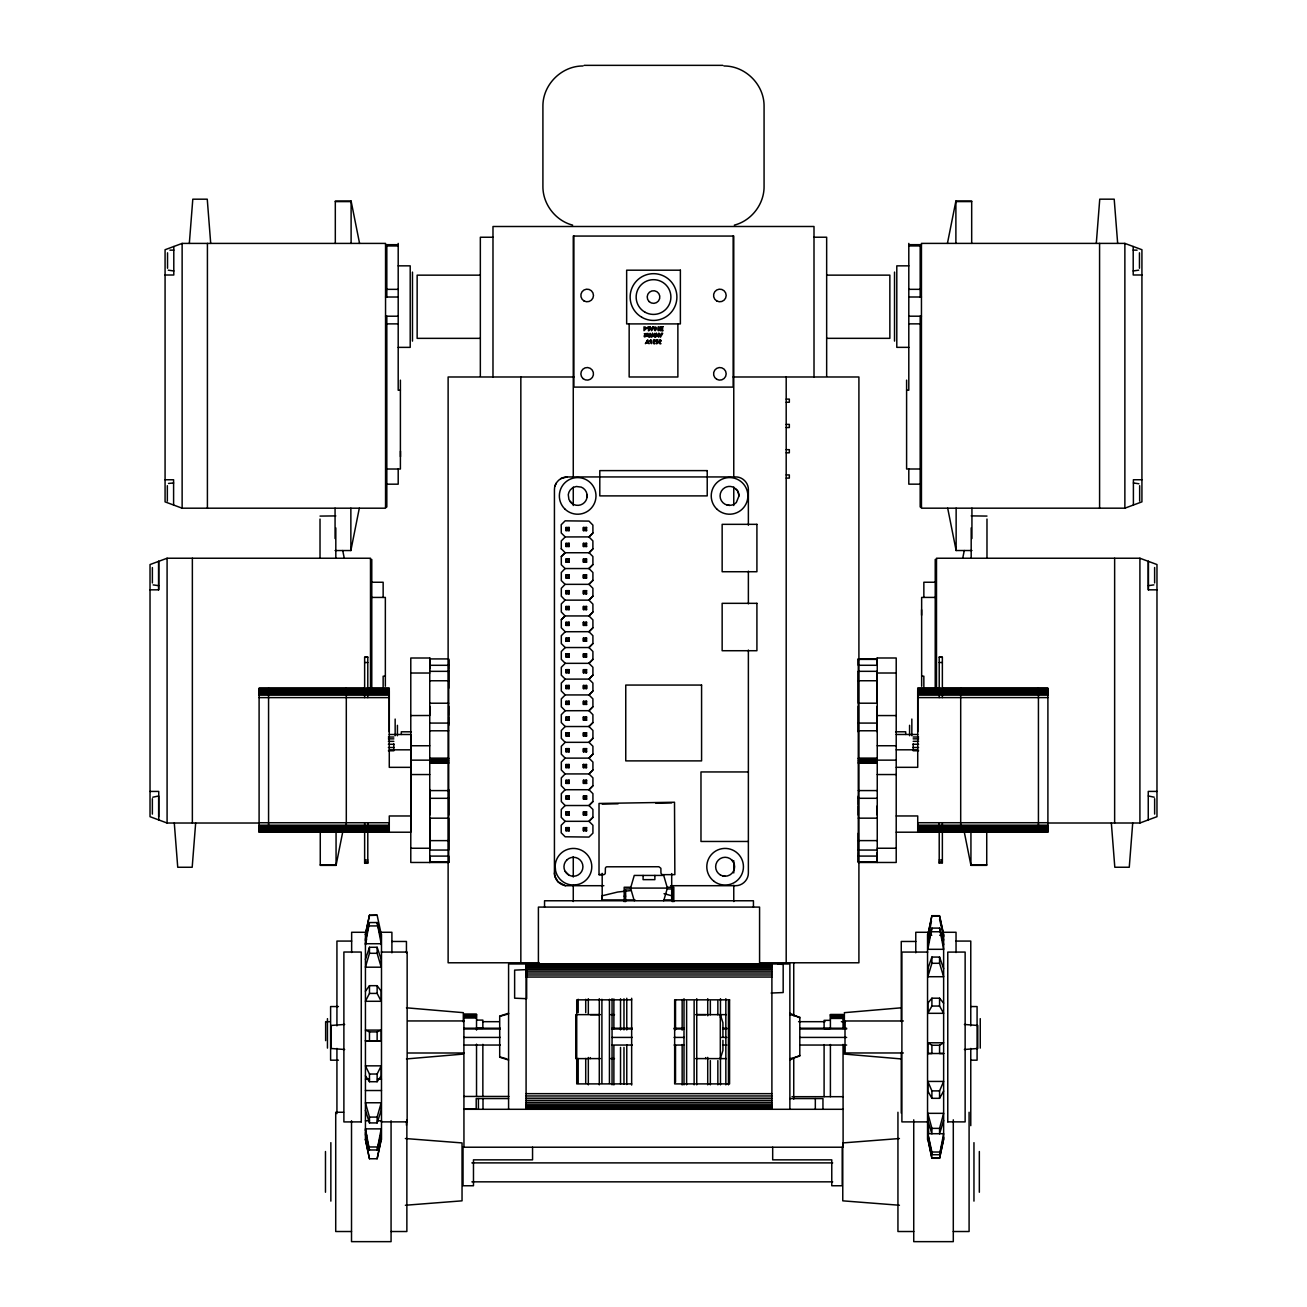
<?xml version="1.0" encoding="UTF-8"?>
<svg xmlns="http://www.w3.org/2000/svg" width="1307" height="1307" viewBox="0 0 1307 1307"><rect width="100%" height="100%" fill="white"/><g stroke="black" fill="none" stroke-linecap="round" stroke-linejoin="round"><path stroke-width="1.5" d="M207.405 508.194L207.421 243.412M393.832 743.797L393.832 750.773L388.391 750.773M429.758 815.16L429.758 789.477M429.758 706.237L429.758 715.501L410.79 715.566M429.758 669.021L429.758 659.692M429.758 658.009L410.79 658.009L410.79 862.473L448.709 862.489L448.709 856.101L429.758 856.101L429.758 862.489L429.758 657.829M448.709 815.16L448.709 789.477M448.709 725.32L448.709 716.775M448.709 715.501L448.709 706.237M448.709 688.217L448.709 670.017M448.709 669.021L448.709 659.692M635.006 899.919L602.184 899.919L602.184 873.354M663.972 899.919L671.7 899.919L671.7 873.566M858.291 861.689L858.291 852.376M858.291 851.363L858.291 833.18M858.291 815.143L858.291 805.88M858.291 804.606L858.291 796.061M858.291 731.92L858.291 706.221M858.291 658.908L858.291 665.279L877.242 665.279L877.242 658.908L858.291 658.908L858.291 862.473L896.21 862.473L896.21 657.993L877.242 657.993M877.242 861.689L877.242 852.376M877.242 815.143L877.242 805.88M877.242 731.92L877.242 706.221M918.609 750.757L913.168 750.757L913.168 743.781M939.21 697.595L939.21 657.111L942.363 657.111L942.363 697.595M1114.642 823.002L1114.642 558.236M603.867 885.705L565.376 885.705C559.298 884.627 554.266 879.137 554.429 872.847L554.429 489.57C554.397 482.822 560.295 476.892 567.058 476.941L735.727 476.941C742.49 476.794 748.503 482.822 748.372 489.57L748.372 525.185M189.335 243.412L192.799 199.187L207.258 199.187L210.705 243.412M195.658 823.018L192.194 867.26L177.736 867.26L174.288 823.018M1096.295 243.396L1099.742 199.17L1114.201 199.17L1117.665 243.396M1132.712 823.002L1129.264 867.244L1114.806 867.244L1111.342 823.002M739.027 495.81L736.315 502.542A9.476 9.476 0 0 1 722.902 502.656A9.476 9.476 0 0 1 722.804 489.243L724.748 487.723A9.476 9.476 0 0 1 734.224 487.642L737.72 491.089L739.027 495.81A9.476 9.476 0 0 0 736.2 489.145M335.066 550.541L350.864 550.541L359.311 508.194M320.264 831.105L320.264 865.365L336.062 865.365L342.597 832.641M947.428 243.396L955.891 201.066L971.689 201.066L971.689 243.396M962.736 558.236L964.272 550.525M369.473 915.227L365.405 934.456L369.473 915.227L377.135 915.227L381.203 934.129M931.793 935.24L927.839 935.24L931.907 915.701L939.57 915.701L943.638 934.538L943.638 1139.443L939.57 1158.28L931.907 1158.28L927.839 1138.789L931.907 1158.28M939.57 1158.28L943.638 1138.789M377.135 1158.754L381.203 1139.475L377.135 1158.754L369.473 1158.754L365.405 1139.475L369.473 1158.754M931.907 915.701L927.839 935.24M928.656 936.449L927.839 940.109L931.45 921.059M939.57 1154.718L943.638 1133.708L927.839 1133.708L931.907 1154.718L939.57 1154.718L943.638 1137.204M365.405 944.602L366.63 939.145M377.135 1149.98L381.203 1128.872L365.405 1128.872L369.473 1149.98L377.135 1149.98L381.203 1132.793M369.473 922.546L365.405 943.736L381.203 943.736L377.135 922.546L369.473 922.546L365.405 939.325M939.57 928.101L943.638 949.307L927.839 949.307L931.907 928.101L939.57 928.101L943.638 944.569M365.405 940.779L366.761 935.028M931.907 928.101L927.839 944.569L927.839 949.307M943.638 1120.458L939.57 1133.839L939.57 1128.366L943.638 1113.335L927.839 1113.335L927.839 1120.458L931.907 1133.839L931.907 1128.366L927.839 1113.335M377.135 1122.925L377.135 1117.093L381.203 1102.765L365.405 1102.765L369.473 1117.093L369.473 1122.925L377.135 1122.925L381.203 1110.346L381.203 1102.765M634.254 900.768L630.578 888.09L634.254 875.429L663.711 875.429L667.387 888.09L663.711 900.768M369.473 947.281L369.473 953.293L365.405 967.196L381.203 967.196L381.203 959.387L377.135 947.281L369.473 947.281L365.405 959.387M939.57 957.067L939.57 963.292L943.638 976.721L927.839 976.721L931.907 963.292L931.907 957.067L939.57 957.067L943.638 968.65M931.907 957.067L927.839 968.65L927.839 976.721M554.854 486.302L556.129 483.263M939.57 1098.321L939.57 1090.888L943.638 1081.428L927.839 1081.428L927.839 1091.067L931.907 1098.321L939.57 1098.321L943.638 1091.067M377.135 1081.722L377.135 1074.027L381.203 1065.842L365.405 1065.842L369.473 1074.027L369.473 1081.722L377.135 1081.722L381.203 1075.824L381.203 1065.842M369.473 985.674L369.473 993.418L365.405 1001.293L381.203 1001.293L381.203 991.261L377.135 985.674L369.473 985.674L365.405 991.261M939.57 998.205L939.57 1006.047L943.638 1013.317L927.839 1013.317L931.907 1006.047L931.907 998.205L939.57 998.205L943.638 1003.155M152.756 797.221L158.637 795.979L158.637 816.826M931.907 998.205L927.839 1003.155L927.839 1013.317M565.098 568.545L561.307 572.499L561.307 580.553L565.098 584.343L588.951 584.343L592.921 580.39L592.904 572.499L588.951 568.545L565.098 568.545L561.307 564.755L561.307 556.537L565.098 552.747L589.098 552.747L592.888 556.537L592.921 564.591L588.951 568.545L592.921 564.591M565.098 584.343L561.307 588.297L561.307 596.188L565.098 600.142L588.951 600.142L592.904 596.188L592.904 588.297L588.951 584.343L592.904 580.39M592.904 611.986L588.951 615.94L592.904 619.894L592.921 627.785L588.967 631.689L565.261 631.738L561.307 627.785L561.307 619.73L565.098 615.94L588.951 615.94L592.921 611.986L592.904 604.095L588.951 600.142M565.147 789.722L561.324 793.676L561.324 801.567L565.147 805.52L588.967 805.52L592.921 801.567L592.921 793.659L588.967 789.722L565.147 789.722L561.324 785.768L561.324 777.877L565.163 773.924L588.967 773.924L592.921 769.97L592.921 762.063L588.967 758.125L565.179 758.125L561.324 754.172L561.324 746.281L565.196 742.327L588.967 742.327L592.921 738.373L592.921 730.466L588.967 726.529L565.212 726.529L561.324 730.482L561.324 738.373L565.196 742.327M565.179 758.125L561.324 762.079L561.324 769.97L565.163 773.924M565.147 805.52L561.291 809.474L561.242 817.365L565.147 821.319L588.967 821.319L592.921 817.365L592.921 809.458L588.967 805.52L592.921 801.567M565.212 710.73L561.307 706.777L561.307 698.886L565.228 694.932L588.967 694.932L592.904 698.869L592.921 706.777L588.967 710.681L565.212 710.73L561.307 714.684L561.307 722.575L565.212 726.529M565.245 679.134L561.307 675.18L561.307 667.289L565.261 663.335L588.951 663.335L592.904 667.273L592.921 675.18L588.967 679.085L565.245 679.134L561.307 683.087L561.307 690.978L565.228 694.932M566.029 530.626L566.029 527.473L569.198 527.473L569.198 530.626L566.029 530.626L566.029 527.473M566.83 528.257L569.198 527.473M565.245 536.948L561.275 532.995L561.209 524.744L565.13 520.84L588.951 521.101L592.888 525.104L592.921 532.995L588.967 536.899L565.245 536.948L561.291 540.902L561.291 548.956M566.045 546.506L566.045 543.336L569.198 543.336L569.198 546.506L566.045 546.506L566.045 543.336M566.83 544.137L569.198 543.336M583.412 530.626L583.412 527.473L586.582 527.473L586.582 530.626L583.412 530.626L583.412 527.473M584.196 528.257L586.582 527.473M592.888 532.995L588.951 536.948L592.888 540.902L592.888 548.956L589.098 552.747M566.045 562.141L566.045 558.988L569.198 558.988L569.198 562.141L566.045 562.141L566.045 558.988M566.83 559.772L569.198 558.988M583.412 546.506L583.412 543.336L586.582 543.336L586.582 546.506L583.412 546.506L583.412 543.336M584.213 544.137L586.582 543.336M566.045 578.021L566.045 574.868L569.198 574.868L569.198 578.021L566.045 578.021L566.045 574.868M566.83 575.652L569.198 574.868M583.412 562.141L583.412 558.988L586.582 558.988L586.582 562.141L583.412 562.141L583.412 558.988M584.213 559.772L586.582 558.988M566.045 593.819L566.045 590.666L566.045 593.819L569.198 593.819L569.198 590.666L566.045 590.666M566.83 591.45L569.198 590.666M583.412 578.021L583.412 574.868L586.582 574.868L586.582 578.021L583.412 578.021L583.412 574.868M584.213 575.652L586.582 574.868M565.098 600.142L561.307 603.932L561.307 611.986L565.098 615.94L561.307 619.73M566.045 609.617L566.045 606.464L569.198 606.464L569.198 609.617L566.045 609.617L566.045 606.464M566.83 607.249L569.198 606.464M583.428 593.819L583.428 590.666L586.582 590.666L586.582 593.819L583.428 593.819L583.428 590.666M584.213 591.45L586.582 590.666M566.045 625.416L566.045 622.263L569.198 622.263L569.198 625.416L566.045 625.416L566.045 622.263M566.83 623.047L569.198 622.263M583.428 609.617L583.428 606.464L586.582 606.464L586.582 609.617L583.428 609.617L583.428 606.464M584.213 607.249L586.582 606.464M565.261 631.738L561.307 635.692L561.307 643.583L565.261 647.537L588.951 647.537L592.921 643.583L592.904 635.692L588.951 631.738L592.904 627.785M566.045 641.214L566.045 638.061L569.198 638.061L569.198 641.214L566.045 641.214L566.045 638.061M566.83 638.845L569.198 638.061M583.428 625.416L583.428 622.263L583.428 625.416L586.582 625.416L586.582 622.263L583.428 622.263M584.213 623.047L586.582 622.263M565.261 647.537L561.307 651.49L561.307 659.382L565.261 663.335M566.045 657.013L566.045 653.859L566.045 657.013L569.215 657.013L569.215 653.859L566.045 653.859M566.846 654.644L569.215 653.859M583.428 641.214L583.428 638.061L586.582 638.061L586.582 641.214L583.428 641.214L583.428 638.061M584.213 638.845L586.582 638.061M592.904 643.583L588.951 647.537L592.904 651.474L592.921 659.382L588.951 663.335L592.921 659.382M566.045 672.811L566.045 669.658L569.215 669.658L569.215 672.811L566.045 672.811L566.045 669.658M566.846 670.442L569.215 669.658M583.428 657.013L583.428 653.859L586.582 653.859L586.582 657.013L583.428 657.013L583.428 653.859M584.213 654.644L586.582 653.859M566.045 688.609L566.045 685.456L569.215 685.456L569.215 688.609L566.045 688.609L566.045 685.456M566.846 686.24L569.215 685.456M583.428 672.811L583.428 669.658L586.582 669.658L586.582 672.811L583.428 672.811L583.428 669.658M584.213 670.442L586.582 669.658M592.904 675.18L588.951 679.134L592.904 683.071L592.921 690.978L588.967 694.932L592.921 690.978M566.045 704.408L566.045 701.255L569.215 701.255L569.215 704.408L566.045 704.408L566.045 701.255M566.846 702.039L569.215 701.255M583.428 688.609L583.428 685.456L586.582 685.456L586.582 688.609L583.428 688.609L583.428 685.456M586.582 688.609L586.582 685.456M566.062 720.206L566.062 717.037L569.215 717.037L569.215 720.206L566.062 720.206L566.062 717.037M566.846 717.837L569.215 717.037M583.428 704.408L583.428 701.255L586.598 701.255L586.598 704.408L583.428 704.408L583.428 701.255M584.213 702.039L586.598 701.255M592.904 706.777L588.967 710.73L592.904 714.668L592.921 722.575L588.967 726.529M566.062 736.004L566.062 732.835L566.062 736.004L569.215 736.004L569.215 732.835L566.062 732.835M566.846 733.635L569.215 732.835M583.428 720.206L583.428 717.037L583.428 720.206L586.598 720.206L586.598 717.037L583.428 717.037M584.229 717.837L586.598 717.037M566.062 751.803L566.062 748.633L569.215 748.633L569.215 751.803L566.062 751.803L566.062 748.633M566.846 749.434L569.215 748.633M583.428 736.004L583.428 732.835L586.598 732.835L586.598 736.004L583.428 736.004L583.428 732.835M584.229 733.635L586.598 732.835M592.921 738.373L588.967 742.327L592.921 746.264L592.921 754.172L588.967 758.125L592.921 754.172M565.98 767.666L565.98 764.497L569.149 764.497L569.149 767.666L565.98 767.666L565.98 764.497M566.781 765.298L569.149 764.497M583.428 751.803L583.428 748.633L586.598 748.633L586.598 751.803L583.428 751.803L583.428 748.633M584.229 749.434L586.598 748.633M566.062 783.399L566.062 780.23L569.215 780.23L569.215 783.399L566.062 783.399L566.062 780.23M566.846 781.031L569.215 780.23M583.363 767.666L583.363 764.497L583.363 767.666L586.516 767.666L586.516 764.497L583.363 764.497M584.147 765.298L586.516 764.497M566.094 799.083L566.094 795.93L569.248 795.93L569.248 799.083L566.094 799.083L566.094 795.93M566.879 796.715L569.248 795.93M583.445 783.399L583.445 780.23L586.598 780.23L586.598 783.399L583.445 783.399L583.445 780.23M584.229 781.031L586.598 780.23M592.921 785.768L588.967 789.722L592.921 785.768L592.921 777.861L588.967 773.924M566.062 814.996L566.062 811.827L569.231 811.827L569.231 814.996L566.062 814.996L566.062 811.827M566.846 812.627L569.231 811.827M583.477 799.083L583.477 795.93L586.631 795.93L586.631 799.083L583.477 799.083L583.477 795.93M584.262 796.715L586.631 795.93M565.147 821.319L561.209 825.272L561.209 832.804L565.163 836.79L588.967 837.068L592.921 833.163L592.921 825.256L588.967 821.319L592.921 817.365M566.062 830.795L566.062 827.625L569.231 827.625L569.231 830.795L566.062 830.795L566.062 827.625M566.862 828.426L569.231 827.625M583.445 814.996L583.445 811.827L586.598 811.827L586.598 814.996L583.445 814.996L583.445 811.827M584.229 812.627L586.598 811.827M583.445 830.795L583.445 827.625L586.598 827.625L586.598 830.795L583.445 830.795L583.445 827.625M584.229 828.426L586.598 827.625M588.967 552.698L592.921 548.793M588.967 600.093L592.921 596.188M588.967 726.48L592.921 722.575M588.967 773.875L592.921 769.97M561.307 556.537L565.245 552.747L561.291 548.793M1138.724 270.157L1133.185 270.957M1153.869 584.883L1148.347 585.667M939.57 1045.257L943.638 1042.79L927.839 1042.79L927.839 1053.507L943.638 1053.507L939.57 1053.507L939.57 1045.257L931.907 1045.257L927.839 1042.79M789.869 1060.01L799.802 1055.386M168.521 483.427L173.602 482.986M381.203 1030.096L365.405 1030.096L369.473 1031.893L377.135 1031.893L381.203 1030.096L381.203 1040.829L365.405 1040.829L381.203 1040.829M560.752 478.623L567.075 476.941M182.13 243.412L165.074 249.735L165.074 501.872L182.13 508.194L385.549 508.194L385.549 243.412L182.13 243.412L182.13 508.194M370.502 689.361L370.502 558.236L167.084 558.236L150.027 564.559L150.027 816.695L167.084 823.018L259.162 823.018M1124.87 508.178L1141.926 501.855L1141.926 249.719L1124.87 243.396L921.451 243.396L921.451 508.178L1124.87 508.178L1124.87 243.396M1047.838 823.002L1139.916 823.002L1156.973 816.679L1156.973 564.542L1139.916 558.236L936.498 558.236L936.498 688.544M734.338 225.131C751.492 220.736 764.285 204.055 764.072 186.362L764.072 106.112C764.219 84.628 745.431 65.84 723.947 65.987M508.586 1013.252L499.699 1016.062L499.699 1057.2L508.586 1060.01M499.699 1016.389L508.586 1013.873M789.869 1058.752L799.802 1056.089L799.802 1017.173L789.869 1014.51M583.036 65.987C561.553 65.84 542.764 84.628 542.911 106.112L542.911 186.362C542.715 204.055 555.508 220.736 572.646 225.131M901.258 1007.811L844.387 1012.664L844.387 1027.58M406.444 1058.931L463.315 1054.079L463.315 1053.262M630.513 890.606L617.721 892.028L602.184 895.769L602.184 899.919M899.428 1138.528L842.77 1142.922L842.77 1200.839L899.428 1205.25M405.382 1205.25L462.041 1200.839L462.041 1142.922L405.382 1138.528M344.656 1024.443L331.259 1025.456L331.259 1048.492L344.656 1049.505M964.386 1049.488L977.783 1048.475L977.783 1025.472L964.386 1024.459M169.91 250.16L173.815 250.111M602.2 804.05L618.08 803.789M655.82 803.168L671.7 802.906M599.014 874.644L603.932 874.579A1.895 1.895 0 0 0 605.272 873.239L605.402 868.142A1.895 1.895 0 0 1 606.742 866.802L658.859 866.737L660.885 868.289L660.95 872.749A1.895 1.895 0 0 0 662.845 874.644L674.853 874.644L674.51 802.237L599.014 803.462L599.014 874.644L603.017 874.644M927.839 1053.507L931.907 1053.507L931.907 1045.257M584.147 65.35L722.836 65.35M359.572 243.412L351.109 201.082L335.311 201.082L335.311 243.412M955.891 201.588L971.689 201.588M335.311 201.605L351.109 201.605M492.984 237.237L480.339 237.237L480.339 376.269M814.016 237.22L826.661 237.22L826.661 376.253M385.549 244.687L398.194 244.687M908.806 244.67L921.451 244.67M386.823 245.945L398.194 245.945M908.806 245.928L920.177 245.928M1133.185 250.094L1137.09 250.16M398.194 265.844L410.202 265.844L410.202 347.368L398.194 347.368M908.806 265.844L896.798 265.844L896.798 347.352L908.806 347.352M173.815 270.974L168.276 270.173M165.074 275.009L173.798 275.009L173.798 246.5M1141.926 274.993L1133.202 274.993L1133.202 246.5M480.339 275.156L417.145 275.156L417.145 338.35L480.339 338.35M826.661 275.14L889.855 275.14L889.855 338.333L826.661 338.333M386.823 289.353L398.194 289.353M908.806 289.337L920.177 289.337M385.549 297.016L398.194 297.016M908.806 296.999L921.451 296.999M385.549 316.212L398.194 316.212M908.806 316.196L921.451 316.196M386.823 323.875L398.194 323.875M908.806 323.858L920.177 323.858M573.904 376.988L448.121 376.988L448.121 962.785L539.203 962.785M733.129 376.988L858.911 376.988L858.911 962.785L759.661 962.785M400.399 390.238L398.194 390.238L398.194 243.412M906.601 390.221L908.806 390.221L908.806 243.396M786.193 399.109L789.33 399.109L789.33 402.262L786.193 402.262M786.193 424.383L789.33 424.383L789.33 427.536L786.193 427.536M786.193 449.657L789.33 449.657L789.33 452.81L786.193 452.81M386.823 469.017L400.399 469.017L400.399 380.157M920.177 469.001L906.601 469.001L906.601 380.141M786.193 474.931L789.33 474.931L789.33 478.101L786.193 478.101M165.074 479.767L173.602 479.767L173.602 505.041M1141.926 479.751L1133.398 479.751L1133.398 505.025M1133.398 482.969L1138.92 483.77M386.823 484.178L398.194 484.178L398.194 469.017M920.177 484.162L908.806 484.162L908.806 469.001M385.549 506.936L386.823 506.936L386.823 316.212M921.451 506.92L920.177 506.92L920.177 316.196M335.817 515.906L320.019 516.085M971.183 515.889L986.981 516.069M566.83 529.841L569.198 530.626M584.196 529.841L586.582 530.626M566.83 545.705L569.198 546.506M584.213 545.705L586.582 546.506M947.689 508.178L956.136 550.525L971.934 550.525M370.502 559.51L371.776 559.51L371.776 690.161M936.498 559.494L935.224 559.494L935.224 688.119M566.83 561.357L569.198 562.141M584.213 561.357L586.582 562.141M566.83 577.237L569.198 578.021M584.213 577.237L586.582 578.021M371.776 582.252L383.147 582.252L383.147 597.43M935.224 582.236L923.853 582.236L923.853 597.413M158.653 585.683L153.131 584.899M150.027 589.833L158.751 589.833L158.751 561.324M1156.973 589.833L1148.249 589.833L1148.249 561.324M566.83 593.035L569.198 593.819M584.213 593.035L586.582 593.819M371.776 597.43L385.353 597.43L385.353 686.289M935.224 597.413L921.647 597.413L921.647 686.273M566.83 608.833L569.198 609.617M584.213 608.833L586.582 609.617M566.83 624.632L569.198 625.416M584.213 624.632L586.582 625.416M566.83 640.43L569.198 641.214M584.213 640.43L586.582 641.214M566.846 656.228L569.215 657.013M584.213 656.228L586.582 657.013M367.79 697.611L367.79 657.127L364.637 657.127L364.637 697.611M364.637 657.372L367.79 657.192M939.21 657.176L942.363 657.356M429.758 658.924L448.709 658.924L448.709 862.489M858.291 659.382L877.242 659.382M364.637 662.518L367.79 662.518M939.21 662.502L942.363 662.502M429.758 665.296L448.709 665.296M429.758 671.341L448.709 671.341M566.846 672.027L569.215 672.811M584.213 672.027L586.582 672.811M410.79 673.023L429.758 673.023M877.242 673.007L896.21 673.007M921.647 676.193L923.853 676.193L923.853 688.266M385.353 676.209L383.147 676.209L383.147 690.292M429.758 680.767L448.709 680.767M858.291 680.751L877.242 680.751M584.213 686.24L585.797 686.24M566.846 687.825L569.215 688.609M584.213 687.825L585.797 687.825M364.637 688.135L259.096 688.135L259.096 832.216L364.637 832.216M366.532 688.135L389.274 688.135L389.274 767.34L410.757 767.34M940.468 688.119L917.726 688.119L917.726 767.323L896.243 767.323M942.363 688.119L1047.904 688.119L1047.904 832.2L942.363 832.2M917.726 688.446L1047.904 688.446M259.096 688.462L389.274 688.462M259.096 688.854L389.274 688.854M917.726 688.838L1047.904 688.838M259.096 689.41L389.274 689.41M917.726 689.393L1047.904 689.393M917.726 690.08L1047.904 690.08M259.096 690.096L389.274 690.096M917.726 690.897L1047.904 690.897M259.096 690.913L389.274 690.913M389.274 691.305L389.274 731.822M917.726 691.289L917.726 731.806M259.096 691.844L389.274 691.844M917.726 691.828L1047.904 691.828M259.096 692.873L389.274 692.873M917.726 692.857L1047.904 692.857M259.096 693.984L389.274 693.984M917.726 693.968L1047.904 693.968M259.096 695.161L389.274 695.161M917.726 695.144L1047.904 695.144M259.096 697.611L389.274 697.611M917.726 697.595L1047.904 697.595M429.758 703.215L448.709 703.215M566.846 703.623L569.215 704.408M584.213 703.623L586.598 704.408M877.242 715.566L896.21 715.566M566.846 719.422L569.215 720.206M584.229 719.422L586.598 720.206M429.758 723.081L448.709 723.081M858.291 723.081L877.242 723.081M429.758 730.793L448.709 730.793M858.291 730.776L877.242 730.776M411.362 731.806L401.314 731.806L401.314 734.469M895.638 731.789L905.686 731.789L905.686 734.452M389.274 734.501L410.757 734.501L410.757 832.216L366.532 832.216M896.243 734.485L917.726 734.485M566.846 735.22L569.215 736.004M584.229 735.22L586.598 736.004M388.391 737.034L393.832 737.034M913.168 737.017L918.609 737.017M388.391 738.863L393.832 738.863M913.168 738.847L918.609 738.847M388.391 741.347L393.832 741.347M913.168 741.33L918.609 741.33M388.391 744.287L393.832 744.287M913.168 744.271L918.609 744.271M410.79 745.758L429.758 745.758M877.242 745.742L896.21 745.742M388.391 747.506L393.832 747.506M913.168 747.49L918.609 747.49M389.274 749.826L410.757 749.826M896.243 749.81L917.726 749.81M566.846 751.019L569.215 751.803M584.229 751.019L586.598 751.803M429.758 758.142L448.709 758.142M858.291 758.125L877.242 758.125M429.758 758.746L448.709 758.746M858.291 758.73L877.242 758.73M410.79 760.151L448.709 760.151M858.291 760.151L896.21 760.135M429.758 761.246L448.709 761.246M858.291 761.229L877.242 761.229M429.758 762.651L448.709 762.651M858.291 762.635L877.242 762.635M429.758 763.255L448.709 763.255M858.291 763.239L877.242 763.239M566.781 766.866L569.149 767.666M584.147 766.866L586.516 767.666M748.372 771.947L700.977 771.947L700.977 841.463L748.372 841.463M410.79 774.545L429.758 774.545M877.242 774.545L896.21 774.545M566.846 782.615L569.215 783.399M584.229 782.615L586.598 783.399M429.758 790.604L448.709 790.604M858.291 790.588L877.242 790.588M150.027 791.421L158.751 791.421L158.751 819.93M1156.973 791.405L1148.249 791.405L1148.249 819.914M1148.363 795.963L1154.244 797.205M429.758 798.316L448.709 798.316M566.879 798.299L569.248 799.083M584.262 798.299L586.631 799.083M858.291 798.299L877.242 798.299M566.846 814.196L569.231 814.996M584.229 814.196L586.598 814.996M410.757 815.976L389.274 815.976L389.274 832.216M896.243 815.96L917.726 815.96L917.726 832.2M858.291 818.166L877.242 818.166M259.096 822.74L389.274 822.74M917.726 822.724L1047.904 822.724M259.096 825.191L389.274 825.191M917.726 825.174L1047.904 825.174M259.096 826.367L389.274 826.367M917.726 826.351L1047.904 826.351M259.096 827.478L389.274 827.478M917.726 827.462L1047.904 827.462M259.096 828.507L389.274 828.507M917.726 828.491L1047.904 828.491M259.096 829.439L389.274 829.439M917.726 829.422L1047.904 829.422M566.862 829.994L569.231 830.795M584.229 829.994L586.598 830.795M259.096 830.255L389.274 830.255M917.726 830.239L1047.904 830.239M259.096 830.942L389.274 830.942M917.726 830.942L1047.904 830.942M259.096 831.497L389.274 831.497M917.726 831.481L1047.904 831.481M259.096 831.889L389.274 831.889M917.726 831.873L1047.904 831.873M896.243 832.2L940.468 832.2M429.758 840.63L448.709 840.63M858.291 840.613L877.242 840.613M410.79 848.259L429.758 848.259M877.242 848.243L896.21 848.243M858.291 850.056L877.242 850.056M858.291 856.085L877.242 856.085M364.637 860.022L367.79 860.022M939.21 860.006L942.363 860.006M364.637 861.852L367.79 861.852M939.21 861.836L942.363 861.836M429.758 862.016L448.709 862.016M858.291 861.999L877.242 861.999M364.637 822.74L364.637 863.274L367.79 863.012M939.21 862.996L942.363 863.175L942.363 822.724M364.637 863.274L367.79 863.274L367.79 822.74M320.264 864.842L336.062 864.842M970.938 864.826L986.736 864.826M964.403 832.624L970.938 865.348L986.736 865.348L986.736 831.089M670.605 885.705L735.727 885.705C742.49 885.738 748.405 879.823 748.372 873.06L748.372 650.069M630.578 888.09L667.387 888.09M624.174 896.161L625.645 896.161M369.473 915.472L377.135 915.227M931.907 916.24L939.57 916.24L943.638 935.24L939.684 935.24M369.473 925.928L377.135 925.928M931.907 931.76L939.57 931.76M365.748 932.283L351.648 932.283L351.648 952.493M379.831 932.283L391.904 932.283L391.904 952.836M927.872 932.283L915.782 932.283L915.782 952.787M941.955 932.283L956.038 932.283L956.038 952.542M351.648 941.073L336.928 941.073L336.928 1025.832M956.038 941.073L970.774 941.073L970.774 1025.848M391.904 941.465L406.444 941.465L406.444 952.836M915.782 941.465L901.258 941.465L901.258 1021.502M381.334 952.068L407.147 952.068L407.147 1121.88L381.334 1121.88M927.709 952.068L901.895 952.068L901.895 1121.896L927.709 1121.896M369.473 953.293L377.135 953.293L381.203 967.196M931.907 963.292L939.57 963.292M526.084 964.158L771.898 964.158M526.084 964.697L771.898 964.697M526.084 965.497L771.898 965.497M526.084 966.576L771.898 966.576M526.084 967.883L771.898 967.883M526.084 969.418L771.898 969.418M526.084 971.134L771.898 971.134M526.084 972.996L771.898 972.996M526.084 974.989L771.898 974.989M526.084 977.048L771.898 977.048M771.13 993.042L783.171 992.552L783.171 964.484L777.926 963.978M369.473 993.418L377.135 993.418L381.203 1001.293M631.657 999.839L576.73 999.839L576.73 1083.895L631.657 1083.895M931.907 1006.047L939.57 1006.047M338.431 1006.553L330.606 1006.553L330.606 1060.189L338.431 1060.189M971.232 1006.553L977.081 1006.553L977.081 1060.189L971.232 1060.189M463.952 1147.219L463.887 1014.297L476.532 1014.297L476.532 1030.079M463.887 1014.461L476.532 1014.461M599.292 1014.64L575.75 1014.64L575.75 1058.621L600.403 1058.588M696.745 1014.64L726.365 1014.64M590.339 1014.657L600.403 1014.657M610.467 1014.657L614.486 1014.657M695.651 1014.657L705.715 1014.657M830.402 1014.689L843.048 1014.689M463.887 1014.951L476.532 1014.951M830.402 1015.18L843.048 1015.18M463.887 1015.751L476.532 1015.751M830.402 1015.98L843.048 1015.98M463.887 1016.83L476.532 1016.83M830.402 1017.075L843.048 1017.075M463.887 1018.006L476.532 1018.006M830.402 1018.431L843.048 1018.431M477.169 1020.097L482.855 1020.097L482.855 1028.315L477.169 1028.315M829.782 1020.342L824.096 1020.342L824.096 1028.56L829.782 1028.56M407.686 1020.947L464.018 1020.947M903.366 1020.979L845.008 1020.979L845.008 1052.968L903.366 1052.968M329.723 1021.682L325.639 1021.682L325.639 1040.633M482.61 1021.682L498.915 1021.682M798.561 1021.682L825.06 1021.682M841.381 1021.682L845.449 1021.682M463.805 1028.217L500.352 1028.217M612.019 1028.217L632.31 1028.217M674.085 1028.217L684.247 1028.217M722.82 1028.217L726.872 1028.217M799.966 1028.217L846.658 1028.217M463.805 1028.985L500.352 1028.985M612.019 1028.985L632.31 1028.985M674.085 1028.985L684.247 1028.985M722.82 1028.985L726.872 1028.985M799.966 1028.985L846.658 1028.985M463.805 1037.415L500.352 1037.415M612.019 1037.415L632.31 1037.415M674.085 1037.415L684.247 1037.415M720.778 1037.415L726.872 1037.415M799.966 1037.415L846.658 1037.415M463.805 1045.045L500.352 1045.045M612.019 1045.045L632.31 1045.045M674.085 1045.045L684.247 1045.045M722.82 1045.045L726.872 1045.045M799.966 1045.045L846.658 1045.045M407.686 1053.001L464.018 1053.001M610.467 1058.588L614.486 1058.588M695.651 1058.588L726.365 1058.621M369.473 1074.027L377.135 1074.027M365.437 1079.19L369.456 1079.19M377.478 1079.19L381.497 1079.19M365.437 1090.528L381.497 1090.528M927.839 1081.428L931.907 1090.888L939.57 1090.888M526.084 1093.665L771.898 1093.665M526.084 1095.969L771.898 1095.969M463.887 1096.442L508.88 1096.442M791.993 1096.687L843.048 1096.687M526.084 1098.207L771.898 1098.207M508.586 1098.566L476.205 1098.566L476.205 1109.3M789.869 1098.566L822.953 1098.566L822.953 1109.3M526.084 1100.314L771.898 1100.314M526.084 1102.275L771.898 1102.275M526.084 1104.039L771.898 1104.039M526.084 1105.591L771.898 1105.591M526.084 1106.898L771.898 1106.898M526.084 1107.928L771.898 1107.928M526.084 1108.695L771.898 1108.695M463.887 1109.088L476.124 1109.088M463.952 1109.3L843.113 1109.3M343.61 1112.257L335.719 1112.257L335.719 1231.521L351.518 1231.521M369.473 1117.093L377.135 1117.093M365.437 1120.753L369.456 1120.753M377.478 1120.753L381.497 1120.753M931.907 1128.366L939.57 1128.366M369.473 1146.974L377.135 1146.974M927.839 1133.708L931.907 1152.022L939.57 1152.022M931.907 1157.79L939.57 1157.79M471.876 1162.887L832.69 1162.887M471.876 1181.838L832.69 1181.838M391.071 1231.521L406.869 1231.521L406.869 1119.821M913.74 1231.521L897.942 1231.521L897.942 1112.257M953.293 1231.521L969.091 1231.521L969.091 1112.257M947.771 1121.847L965.138 1121.896L965.138 952.068L947.771 952.1L947.771 1121.896M406.444 1007.811L463.315 1012.664L463.315 1021.96M901.258 1058.931L844.387 1054.079L844.387 1044.783M727.166 505.074L729.633 505.368M722.673 875.902L725.124 876.213M664.038 893.661L671.7 895.769M565.376 885.705L557.975 881.833L554.805 876.115M499.699 1056.873L506.806 1058.882M789.869 1013.252L799.802 1017.875M570.179 501.692L571.943 503.44A9.476 9.476 0 0 0 585.895 500.597A9.476 9.476 0 0 0 581.272 487.119L576.403 486.498A9.476 9.476 0 0 0 568.267 494.7L568.937 499.552L571.943 503.44M568.725 874.955L565.245 871.475M731.822 860.039L733.325 861.999M365.405 1075.824L369.473 1081.722M365.405 1110.346L369.473 1122.925M928.738 1132.548L927.839 1124.069L928.738 1127.941M377.135 922.546L381.203 939.325L381.203 944.602M365.405 1134.492L366.761 1140.08M365.405 1132.793L369.473 1149.98M939.57 919.099L943.638 936.645M365.405 1130.049L366.761 1135.979M942.821 936.449L943.638 940.109M342.728 550.541L344.264 558.236M554.429 873.06L554.838 876.213M587.072 494.618L587.072 497.085M1154.62 567.532L1154.62 582.955M1154.636 798.675L1154.636 814.098M1148.445 561.389L1148.445 589.833M1139.916 558.236L1139.916 823.002M1139.459 252.806L1139.459 268.245M1139.655 485.681L1139.655 501.104M1099.579 243.396L1099.595 508.178M1038.428 688.119L1038.428 832.2M986.981 519.042L986.981 558.236M980.25 1018.643L980.25 1048.1M979.335 1151.516L979.335 1192.245M973.96 1142.661L973.96 1201.117M971.934 508.178L971.934 538.517M971.183 527.897L971.183 558.236M970.938 831.072L970.938 865.348M970.774 1048.426L970.774 1125.67M960.694 688.119L960.694 832.2M956.136 508.178L956.136 550.525M955.891 201.066L955.891 243.396M953.293 1119.821L953.293 1241.65L913.74 1241.65L913.74 1119.821M939.21 822.724L939.21 863.257M931.907 1090.888L931.907 1098.321M931.907 1152.022L931.907 1154.718M927.545 934.26L927.545 1139.688M921.566 609.716L921.566 615.27M920.177 244.67L920.177 296.999M911.845 719.046L911.845 735.71M909.574 725.303L909.574 735.71M901.258 1052.445L901.258 1113.09M894.527 272.085L894.527 341.094M877.242 657.813L877.242 862.473M843.048 1028.56L843.048 1014.526L830.402 1014.526L830.402 1028.462M843.048 1044.391L843.113 1147.219L463.037 1147.219L463.037 1185.759L473.477 1185.759L473.477 1159.848L532.553 1159.848L532.553 1147.219M842.198 1147.219L842.198 1185.759L831.775 1185.759L831.775 1159.848L772.682 1159.848L772.682 1147.219M830.402 1044.505L830.402 1096.687M824.096 1044.587L824.096 1096.687M815.323 1098.566L815.323 1109.3M814.016 376.841L814 226.487L492.984 226.503L492.984 376.857M793.741 962.802L793.741 1015.702M793.741 1058.441L793.741 1099.122M789.869 1109.3L789.869 963.962L508.586 963.962L508.586 1109.3M786.193 376.988L786.193 962.785M771.898 963.913L771.898 1109.3M771.13 963.978L771.13 968.242M759.579 963.962L759.579 907.091L538.402 907.091L538.402 963.962M753.436 907.091L753.436 900.768L544.545 900.768L544.545 907.091M748.372 571.159L748.372 603.85M733.766 476.941L733.766 236.061L573.267 236.061L573.267 476.941M733.766 487.152L733.766 505.515M733.766 860.709L733.766 872.962M733.766 885.215L733.766 901.536M733.145 236.061L733.145 387.101L573.887 387.101L573.887 236.061M728.456 1001.113L728.456 1084.826M725.842 998.695L725.842 1084.843M722.918 1036.68L722.918 1022.728L720.304 1014.64L720.304 1058.621L722.918 1050.518L722.918 1040.274M720.467 998.695L720.467 1017.761M720.467 1057.379L720.467 1084.843M717.853 1001.113L717.853 1014.804M717.853 1060.614L717.853 1084.826M710.338 1001.113L710.338 1014.804M710.338 1060.614L710.338 1084.826M707.724 998.695L707.724 1015.784M707.724 1057.379L707.724 1084.843M705.715 1057.592L705.715 1058.588M696.745 998.695L696.745 1084.843M694.131 1001.113L694.131 1084.826M686.616 1001.113L686.616 1084.826M684.002 998.695L684.002 1084.843M682.156 999.545L682.156 1030.112M682.156 1044.505L682.156 1084.957M677.876 323.907L677.876 376.988L629.157 376.988L629.157 323.907M675.523 999.708L675.523 1029.736M675.523 1045.273L675.523 1082.229M673.808 901.65L673.808 887.241L667.387 887.241L667.387 888.94L672.321 888.94L672.321 901.65M654.872 875.429L654.872 879.644L643.093 879.644L643.093 875.429M631.657 998.27L631.657 1085.071M626.772 998.27L626.772 1029.949M626.772 1044.832L626.772 1084.549M625.645 901.65L625.645 888.94L630.578 888.94L630.578 887.241L624.174 887.241L624.174 901.65M623.978 998.76L623.978 1029.9M623.978 1047.413L623.978 1084.157M620.531 998.76L620.531 1029.9M620.531 1047.413L620.531 1084.157M613.882 998.94L613.882 1028.756M613.882 1045.878L613.882 1084.957M612.052 998.695L612.052 1084.843M609.438 999.267L609.438 1083.405M601.906 999.267L601.906 1083.405M599.292 998.695L599.292 1084.843M590.339 1057.592L590.339 1058.588M588.33 998.695L588.33 1013.954M588.33 1057.477L588.33 1084.843M585.781 528.257L585.781 529.841M585.781 544.137L585.781 545.705M585.781 559.772L585.781 561.357M585.781 575.652L585.781 577.237M585.797 591.45L585.797 593.035M585.797 607.249L585.797 608.833M585.797 623.047L585.797 624.632M585.797 638.845L585.797 640.43M585.797 654.644L585.797 656.228M585.797 670.442L585.797 672.027M585.797 702.039L585.797 703.623M585.797 717.837L585.797 719.422M585.797 733.635L585.797 735.22M585.797 749.434L585.797 751.019M585.732 765.298L585.732 766.866M585.814 781.031L585.814 782.615M585.846 796.715L585.846 798.299M585.814 812.627L585.814 814.196M585.814 828.426L585.814 829.994M585.716 999.267L585.716 1012.647M585.716 1058.458L585.716 1083.405M578.184 999.267L578.184 1012.647M578.184 1058.458L578.184 1083.405M573.267 487.152L573.267 505.515M573.267 856.64L573.267 877.046M573.267 885.215L573.267 901.536M568.463 796.715L568.463 798.299M568.414 528.257L568.414 529.841M568.414 544.137L568.414 545.705M568.414 559.772L568.414 561.357M568.414 575.652L568.414 577.237M568.414 591.45L568.414 593.035M568.414 607.249L568.414 608.833M568.414 623.047L568.414 624.632M568.414 638.845L568.414 640.43M568.414 654.644L568.414 656.228M568.414 670.442L568.414 672.027M568.414 686.24L568.414 687.825M568.431 702.039L568.431 703.623M568.431 717.837L568.431 719.422M568.431 733.635L568.431 735.22M568.431 749.434L568.431 751.019M568.349 765.298L568.349 766.866M568.431 781.031L568.431 782.615M568.431 812.627L568.431 814.196M568.431 828.426L568.431 829.994M526.1 963.962L526.084 1109.3M520.84 376.988L520.84 962.785M483.002 1098.566L483.002 1109.3M482.855 1044.342L482.855 1096.442M478.411 1098.566L478.411 1109.3M476.532 1044.162L476.532 1096.442M412.473 272.101L412.473 341.111M406.444 1121.635L406.444 1125.278M400.481 451.16L400.481 456.715M397.426 725.32L397.426 735.727M395.155 719.062L395.155 735.727M391.071 1120.753L391.071 1241.65L351.518 1241.65L351.518 1120.753M386.823 244.687L386.823 297.016M381.497 934.26L381.497 1139.688M381.203 1128.872L381.203 1134.492M377.135 947.281L377.135 953.293M377.135 985.674L377.135 993.418M377.135 1031.893L377.135 1040.16M369.473 1031.893L369.473 1040.16M365.437 934.717L365.437 1139.23M351.109 201.082L351.109 243.412M350.864 508.194L350.864 550.541M346.306 688.135L346.306 832.216M336.928 1048.41L336.928 1113.613M336.062 831.089L336.062 865.365M335.817 527.914L335.817 558.236M335.066 508.194L335.066 538.533M330.851 1142.661L330.851 1201.117M327.453 1018.643L327.453 1048.1M325.476 1151.516L325.476 1192.245M320.019 519.059L320.019 558.236M268.572 688.135L268.572 832.216M192.358 558.236L192.358 823.018M167.541 252.823L167.541 268.262M167.345 485.698L167.345 501.12M167.084 558.236L167.084 823.018M158.555 561.406L158.555 589.833M152.38 567.548L152.38 582.971M152.364 798.691L152.364 814.114M429.758 818.182L429.758 850.056L448.709 850.056L448.709 818.182L429.758 818.182M858.291 671.324L858.291 703.199L877.242 703.199L877.242 671.324L858.291 671.324M650.886 335.344C651.033 339.134 645.576 336.356 647.798 333.318L648.844 336.422L650.004 336.275L650.102 333.318L650.886 335.344M654.807 328.188C654.823 333.203 656.768 325.851 654.807 328.188M654.039 328.253C655.444 335.719 657.862 323.09 654.039 328.253M650.036 329.38C647.406 332.73 649.073 329.821 647.913 326.864L649.857 326.864L648.354 328.22L650.036 329.38M658.075 342.369C655.461 345.734 657.111 342.81 655.951 339.853L657.911 339.853L656.392 341.209L658.075 342.369M654.97 340.866L653.5 342.973L654.97 343.659C651.343 345.179 653.745 336.275 654.97 340.866M660.966 340.866L659.496 342.973L660.966 343.659C657.176 345.048 659.986 336.34 660.966 340.866M659.545 329.511C656.637 334.592 658.042 321.179 659.545 329.511M646.949 328.008L643.992 330.671L643.992 326.815L646.949 328.008M647.161 336.046L644.482 336.896L644.024 335.915L646.377 336.046L644.318 333.775L646.655 333.563L647.047 334.412L644.906 334.265L647.161 336.046M646.148 328.008C644.563 330.001 644.694 326.015 646.148 328.008M652.961 326.815L652.013 329.674L650.2 326.815L651.572 330.671L653.778 326.815L652.961 326.815M646.508 342.793L645.364 343.659L647.684 339.804L649.22 343.659L646.508 342.793M647.259 340.702L646.736 342.14L647.798 342.14L647.259 340.702M650.772 339.787L650.592 340.114A2.124 2.124 0 0 1 649.677 340.768L649.938 341.339A2.5 2.5 0 0 0 650.625 340.882L651.376 343.659L650.772 339.787M661.799 333.318L660.901 334.837L659.087 333.318L660.492 337.173L662.698 333.318L661.799 333.318M566.764 860.039L565.245 861.999A9.476 9.476 0 0 0 578.2 874.955L580.161 873.435A9.476 9.476 0 0 0 580.161 860.039A9.476 9.476 0 0 0 566.764 860.039M577.433 884.627L572.662 885.051A18.331 18.331 0 0 1 555.573 870.707L555.148 865.953A18.331 18.331 0 0 1 572.662 848.439A18.331 18.331 0 0 1 591.63 864.352A18.331 18.331 0 0 1 577.433 884.627M361.271 1121.896L343.888 1121.929L343.888 952.019L361.271 952.051L361.271 1121.896M680.375 270.19L626.657 270.19L626.657 323.907L680.375 323.907L680.375 270.19M663.041 326.815L660.166 326.815L660.166 330.671L663.106 330.671L660.95 330.017L660.95 328.972L662.894 328.972L660.95 327.469L663.041 326.815M652.471 333.318L651.703 337.173L652.438 334.657L654.774 337.173L654.774 333.318L654.039 335.883L652.471 333.318M656.359 333.318L655.608 337.173L656.326 334.657L658.663 337.173L658.663 333.318L657.944 335.883L656.359 333.318M707.218 470.618L599.799 470.618L599.799 495.892L707.218 495.892L707.218 470.618M756.916 524.336L722.15 524.336L722.15 571.731L756.916 571.731L756.916 524.336M756.916 603.328L722.15 603.328L722.15 650.723L756.916 650.723L756.916 603.328M701.581 685.064L625.759 685.064L625.759 760.886L701.581 760.886L701.581 685.064M526.672 969.614L514.631 970.121L514.631 998.189L526.672 998.695L526.672 969.614M729.567 999.839L674.657 999.839L674.657 1083.895L729.567 1083.895L729.567 999.839M716.71 379.291A6.323 6.323 0 0 0 726.186 373.818A6.323 6.323 0 0 0 716.71 368.362A6.323 6.323 0 0 0 716.71 379.291M716.71 300.937A6.323 6.323 0 0 0 726.186 295.464A6.323 6.323 0 0 0 716.71 289.991A6.323 6.323 0 0 0 716.71 300.937M583.053 378.622A6.323 6.323 0 0 0 593.378 374.978A6.323 6.323 0 0 0 585.062 367.871A6.323 6.323 0 0 0 583.053 378.622M584 300.937A6.323 6.323 0 0 0 593.476 295.464A6.323 6.323 0 0 0 584 289.991A6.323 6.323 0 0 0 584 300.937M641.819 317.291A23.379 23.379 0 0 0 676.895 297.048A23.379 23.379 0 0 0 641.819 276.806A23.379 23.379 0 0 0 641.819 317.291M644.825 312.095A17.383 17.383 0 0 0 670.899 297.048A17.383 17.383 0 0 0 644.825 282.002A17.383 17.383 0 0 0 644.825 312.095M649.089 301.558A6.323 6.323 0 0 0 659.643 298.617A6.323 6.323 0 0 0 651.817 290.955A6.323 6.323 0 0 0 649.089 301.558M720.386 874.955A9.476 9.476 0 0 0 734.599 866.737A9.476 9.476 0 0 0 720.386 858.536A9.476 9.476 0 0 0 720.386 874.955M564.755 508.897A18.331 18.331 0 0 0 595.388 500.565A18.331 18.331 0 0 0 572.874 478.215A18.331 18.331 0 0 0 564.755 508.897M717.053 509.289A18.331 18.331 0 0 0 747.408 500.026A18.331 18.331 0 0 0 724.192 478.362A18.331 18.331 0 0 0 717.053 509.289M714.112 881.392A18.331 18.331 0 0 0 743.307 868.943A18.331 18.331 0 0 0 717.935 849.877A18.331 18.331 0 0 0 714.112 881.392"/></g></svg>
